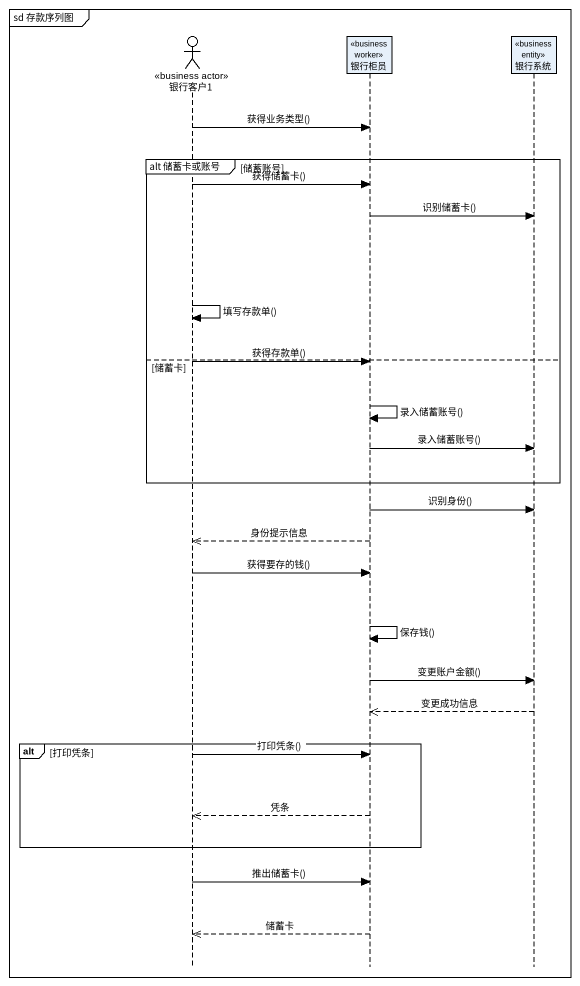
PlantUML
@startuml
mainframe sd 存款序列图
hide footbox
actor 银行客户1 <<business actor>>
participant 银行柜员 <<business worker>>
participant 银行系统 <<business entity>>

银行客户1 -> 银行柜员 : 获得业务类型()
group alt 储蓄卡或账号 [储蓄账号]
  银行客户1 -> 银行柜员 : 获得储蓄卡()
  银行柜员 -> 银行系统 : 识别储蓄卡()
  银行客户1 -> 银行客户1 : 填写存款单()
else 储蓄卡
  银行客户1 -> 银行柜员 : 获得存款单()
  银行柜员 -> 银行柜员 : 录入储蓄账号()
  银行柜员 -> 银行系统 : 录入储蓄账号()
end
银行柜员 -> 银行系统 : 识别身份()
银行柜员 -->> 银行客户1 : 身份提示信息
银行客户1 -> 银行柜员 : 获得要存的钱()
银行柜员 -> 银行柜员 : 保存钱()
银行柜员 -> 银行系统 : 变更账户金额()
银行系统 -->> 银行柜员 : 变更成功信息
alt 打印凭条
  银行客户1 -> 银行柜员 : 打印凭条()
  银行柜员 -->> 银行客户1 : 凭条
end
银行客户1 -> 银行柜员 : 推出储蓄卡()
银行柜员 -->> 银行客户1 : 储蓄卡
@enduml
